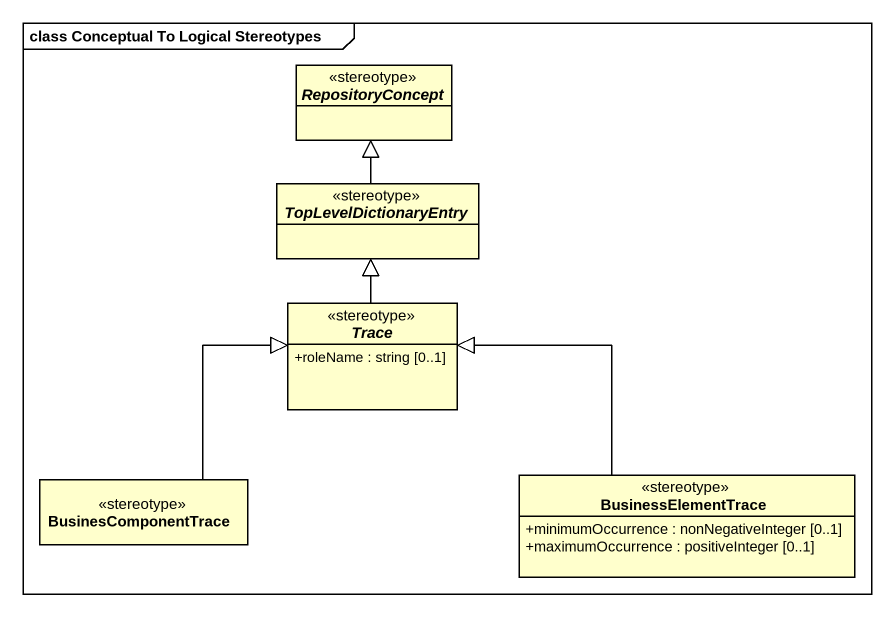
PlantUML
@startuml
mainframe class Conceptual To Logical Stereotypes
hide circle
hide empty members
skinparam classAttributeIconSize 0
abstract class RepositoryConcept <<stereotype>>
abstract class TopLevelDictionaryEntry <<stereotype>>
abstract class Trace <<stereotype>> {
  +roleName : string [0..1]
}
class BusinesComponentTrace <<stereotype>>
class BusinessElementTrace <<stereotype>> {
  +minimumOccurrence : nonNegativeInteger [0..1]
  +maximumOccurrence : positiveInteger [0..1]
}
TopLevelDictionaryEntry -up-|> RepositoryConcept
Trace -up-|> TopLevelDictionaryEntry
BusinesComponentTrace -up-|> Trace
BusinessElementTrace -left-|> Trace
@enduml
